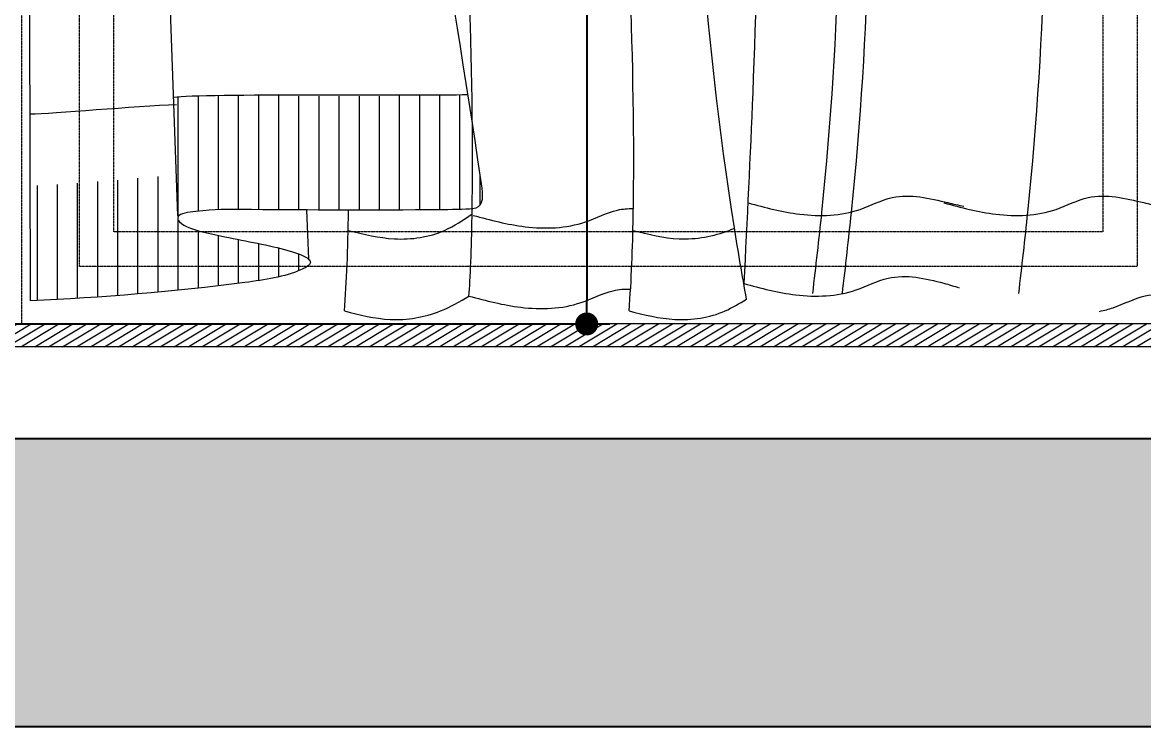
# Model space of a CAD drawing. Header units: inches. Extents: x 274057 to 444617, y 490067 to 635630.
# Drawn here: x 354296 to 355271, y 491745 to 492357 of the extents above; entities that cross this region are included whole.
import ezdxf

# ---------------------------------------------------------------- set-up
doc = ezdxf.new("R2010")
doc.units = ezdxf.units.IN
doc.header["$MEASUREMENT"] = 0
doc.linetypes.add('HIDDEN', pattern=[0.375, 0.25, -0.125])
for name, color, linetype in [('Calliper_wall hatch_CHB', 8, 'Continuous'), ('CQ curtains and frames', 252, 'Continuous'), ('CQ PANEL DIMENSION', 1, 'Continuous'), ('CQ section wall', 3, 'Continuous'), ('CQ wall section', 5, 'Continuous'), ('FURNITURE', 252, 'Continuous')]:
    doc.layers.add(name, color=color, linetype=linetype)
for name, color, linetype, lineweight in [('CQ Architectural Window', 8, 'HIDDEN', 18), ('CQ Gypsum Hatch', 8, 'Continuous', 20), ('CQ Section Flooring fin.', 6, 'Continuous', 0)]:
    doc.layers.add(name, color=color, linetype=linetype, lineweight=lineweight)
doc.styles.get("Standard").update_dxf_attribs({"font": 'arial.ttf'})
doc.dimstyles.new('CQ 20', dxfattribs={"dimscale": 0.2, "dimtxt": 150, "dimasz": 100, "dimexe": 100, "dimexo": 20, "dimgap": 80, "dimtad": 1, "dimdec": 0, "dimzin": 0, "dimdsep": 46, "dimtxsty": 'Standard', "dimblk": 'DOT', "dimcen": 100, "dimclrd": 1, "dimclre": 1, "dimclrt": 3, "dimadec": 0, "dimazin": 0, "dimtfac": 1, "dimtdec": 0, "dimtofl": 0, "dimtmove": 0, "dimatfit": 3, "dimfxl": 1, "dimtolj": 1, "dimtzin": 0, "dimlwd": -1, "dimarcsym": 0})

# ---------------------------------------------------------------- blocks, each defined once
blk = doc.blocks.new('ff-15 window')
at = {"layer": 'CQ Architectural Window', "elevation": -0.03}
for points in [[(354831.91, 513252.52), (359931.91, 513252.52), (359931.91, 510602.52), (354831.91, 510602.52)], [(354881.91, 513202.52), (355801.91, 513202.52), (355801.91, 510652.52), (354881.91, 510652.52)], [(354911.91, 513172.52), (355771.91, 513172.52), (355771.91, 510682.52), (354911.91, 510682.52)]]:
    blk.add_lwpolyline(points, close=True, dxfattribs=at)
blk = doc.blocks.new('ff15 section c and d')
at = {"layer": 'Calliper_wall hatch_CHB', "ltscale": 300}
h = blk.add_hatch(dxfattribs=at)
h.set_pattern_fill('AR-CONC', color=256, scale=10, angle=-13.97142, style=0)
h.set_pattern_definition([(36.028577, (0, 0), (68.0890203, -23.40695), [7.5, -82.5]), (341.028577, (0, 0), (4.6961155, 76.3439316), [6, -66]), (86.480021, (5.674, -1.95), (72.7851354, 52.936981), [6.374019, -70.114211]), (32.212777, (4.83, 19.41), (99.570572, -41.829513), [11.25, -123.75]), (82.664212, (13.13, 15.92), (114.220033, 71.96377), [9.561034, -105.171376]), (337.21274, (4.83, 19.41), (114.220033, 71.96377), [9, -99]), (7.028577, (13.326, 12.14), (48.2040844, -53.482392), [7.5, -82.5]), (312.028577, (13.326, 12.14), (41.119588, 64.495185), [6, -66]), (57.480021, (17.34, 7.685), (89.323671, 11.012793), [6.374019, -70.114211]), (23.5285767, (0, 0), (9.2173322, 32.010976), [0, -65.2, 0, -67, 0, -66.25]), (353.528577, (0, 0), (35.0512903, 31.9228578), [0, -38.2, 0, -63.7, 0, -25.25]), (313.5285767, (-21.64, 5.384), (51.2584374, -15.0772595), [0, -25, 0, -78, 0, -103.5]), (303.528577, (-31.344, 7.8), (59.0102484, -4.3659754), [0, -32.5, 0, -51.8, 0, -73.5])])
h.paths.add_polyline_path([(359082.07, 520249.28), (351543.96, 520249.28), (351543.96, 519999.28), (359082.07, 519999.28)])
h.paths.add_polyline_path([(359082.07, 516299.28), (351543.96, 516299.28), (351543.96, 516049.28), (359082.07, 516049.28)])
at = {"layer": 'CQ Gypsum Hatch'}
h = blk.add_hatch(dxfattribs=at)
h.set_pattern_fill('ANSI31', color=256, scale=50, angle=-13.971423)
h.paths.add_polyline_path([(351925.36, 516379.28), (358425.36, 516379.28), (358425.36, 516399.28), (351925.36, 516399.28)])
at = {"layer": 'CQ Section Flooring fin.'}
for p, q in [((358425.36, 516399.28, -0.03), (351925.36, 516399.28, -0.02)), ((358425.36, 516379.28, -0.03), (351925.36, 516379.28, -0.02))]:
    blk.add_line(p, q, dxfattribs=at)
at = {"layer": 'CQ section wall', "elevation": 0}
for points in [[(359082.07, 516299.28), (351543.96, 516299.28)], [(351543.96, 516049.28), (359082.07, 516049.28)]]:
    blk.add_lwpolyline(points, dxfattribs=at)
blk = doc.blocks.new('_Dot')
at = {"color": 0, "linetype": 'ByBlock', "lineweight": -2}
blk.add_line((-0.5, 0), (-1, 0), dxfattribs=at)
at = {"color": 0, "linetype": 'ByBlock', "const_width": 0.5}
blk.add_lwpolyline([(-0.25, 0, 1), (0.25, 0, 1)], format="xyb", close=True, dxfattribs=at)
blk = doc.blocks.new('*D1290')
at = {"layer": 'CQ PANEL DIMENSION', "color": 1, "lineweight": -2, "transparency": 16777216}
for p, q in [((354281.45, 495194.74), (354806.32, 495194.74)), ((353585.88, 492094.74), (354806.32, 492094.74))]:
    blk.add_line(p, q, dxfattribs=at)
at = {"layer": 'CQ PANEL DIMENSION', "color": 1, "transparency": 16777216}
blk.add_line((354786.32, 495174.74), (354786.32, 492114.74), dxfattribs=at)
at = {"layer": 'Defpoints', "color": 0, "transparency": 16777216}
for p in [(354277.45, 495194.74, 0), (353581.88, 492094.74, 0), (354786.32, 492094.74)]:
    blk.add_point(p, dxfattribs=at)
at = {"layer": 'CQ PANEL DIMENSION', "color": 1, "transparency": 16777216, "xscale": 20, "yscale": 20, "zscale": 20}
for p, rotation in [((354786.32, 495194.74), 90), ((354786.32, 492094.74), 270)]:
    blk.add_blockref('_Dot', p, dxfattribs=dict(at, rotation=rotation))
at = {"layer": 'CQ PANEL DIMENSION', "color": 3, "transparency": 16777216, "insert": (354754.99, 493644.74), "char_height": 30, "attachment_point": 5, "rotation": 90}
blk.add_mtext('\\A1;3100', dxfattribs=at)
blk = doc.blocks.new('curtain')
at = {"layer": 'FURNITURE', "lineweight": 0}
h = blk.add_hatch(dxfattribs=at)
h.set_pattern_fill('ANSI31', color=256, scale=140, angle=45)
h.set_pattern_definition([(90, (47131.086, -45601.464), (17.5, 6e-15), [])])
edge = h.paths.add_edge_path()
edge.add_spline(control_points=[(-1321.91, 94.58), (-1322.17, 96.83), (-1325.11, 116.34), (-1328.03, 135.89), (-1330.6, 153.13)], knot_values=[1029.628124, 1029.628124, 1029.628124, 1029.628124, 1034.80003, 1072.975179, 1072.975179, 1072.975179, 1072.975179], degree=3, periodic=0)
edge.add_spline(control_points=[(-1330.6, 153.13), (-1331.71, 160.6), (-1332.83, 168.07), (-1333.94, 175.55)], knot_values=[1013.102054, 1013.102054, 1013.102054, 1013.102054, 1029.628124, 1029.628124, 1029.628124, 1029.628124], degree=3, periodic=0)
edge.add_spline(control_points=[(-1333.94, 175.55), (-1349.02, 174.77), (-1359.85, 174.31), (-1435.69, 173.64), (-1508.25, 174.06), (-1570.09, 174.64), (-1588.08, 172.64), (-1588.73, 172.56)], knot_values=[1097.377585, 1097.377585, 1097.377585, 1097.377585, 1101.041024, 1124.788132, 1253.632328, 1281.505184, 1282.551069, 1282.551069, 1282.551069, 1282.551069], degree=3, periodic=0)
edge.add_line((-1588.73, 172.56), (-1587.06, 105.8))
edge.add_spline(control_points=[(-1587.06, 105.8), (-1629.39, 101.24), (-1672.1, 98.07), (-1714.41, 95.77)], knot_values=[1456.070777, 1456.070777, 1456.070777, 1456.070777, 1546.846982, 1546.846982, 1546.846982, 1546.846982], degree=3, periodic=0)
edge.add_line((-1714.41, 95.77), (-1714.41, -4.16))
edge.add_spline(control_points=[(-1714.41, -4.16), (-1687.28, -2.82), (-1659.93, -1.14), (-1632.59, 1.01)], knot_values=[1500.032306, 1500.032306, 1500.032306, 1500.032306, 1558.4068, 1558.4068, 1558.4068, 1558.4068], degree=3, periodic=0)
edge.add_spline(control_points=[(-1632.59, 1.01), (-1597.53, 3.76), (-1560.79, 7.45), (-1524.52, 12.32), (-1522.86, 12.55)], knot_values=[1421.573256, 1421.573256, 1421.573256, 1421.573256, 1496.428438, 1500.032306, 1500.032306, 1500.032306, 1500.032306], degree=3, periodic=0)
edge.add_spline(control_points=[(-1522.86, 12.55), (-1517.75, 13.25), (-1512.68, 14.01), (-1507.73, 14.89)], knot_values=[1410.490819, 1410.490819, 1410.490819, 1410.490819, 1421.573256, 1421.573256, 1421.573256, 1421.573256], degree=3, periodic=0)
edge.add_spline(control_points=[(-1507.73, 14.89), (-1504.88, 15.4), (-1502.07, 15.96), (-1499.31, 16.57)], knot_values=[1404.092066, 1404.092066, 1404.092066, 1404.092066, 1410.490819, 1410.490819, 1410.490819, 1410.490819], degree=3, periodic=0)
edge.add_spline(control_points=[(-1499.31, 16.57), (-1496.76, 17.14), (-1494.26, 17.76), (-1491.82, 18.45)], knot_values=[1398.163563, 1398.163563, 1398.163563, 1398.163563, 1404.092066, 1404.092066, 1404.092066, 1404.092066], degree=3, periodic=0)
edge.add_spline(control_points=[(-1491.82, 18.45), (-1490.09, 18.94), (-1488.39, 19.46), (-1486.73, 20.01)], knot_values=[1393.947071, 1393.947071, 1393.947071, 1393.947071, 1398.163563, 1398.163563, 1398.163563, 1398.163563], degree=3, periodic=0)
edge.add_spline(control_points=[(-1486.73, 20.01), (-1484.92, 20.62), (-1483.16, 21.26), (-1481.45, 21.96)], knot_values=[1389.362404, 1389.362404, 1389.362404, 1389.362404, 1393.947071, 1393.947071, 1393.947071, 1393.947071], degree=3, periodic=0)
edge.add_spline(control_points=[(-1481.45, 21.96), (-1480.78, 22.23), (-1479.63, 22.72), (-1478.51, 23.23), (-1478.04, 23.45)], knot_values=[1386.253425, 1386.253425, 1386.253425, 1386.253425, 1388.044529, 1389.362404, 1389.362404, 1389.362404, 1389.362404], degree=3, periodic=0)
edge.add_spline(control_points=[(-1478.04, 23.45), (-1477.15, 23.87), (-1476.29, 24.3), (-1475.5, 24.74)], knot_values=[1383.738873, 1383.738873, 1383.738873, 1383.738873, 1386.253425, 1386.253425, 1386.253425, 1386.253425], degree=3, periodic=0)
edge.add_spline(control_points=[(-1475.5, 24.74), (-1475.08, 24.98), (-1474.67, 25.22), (-1474.29, 25.45)], knot_values=[1382.400996, 1382.400996, 1382.400996, 1382.400996, 1383.738873, 1383.738873, 1383.738873, 1383.738873], degree=3, periodic=0)
edge.add_spline(control_points=[(-1474.29, 25.45), (-1473.98, 25.65), (-1473.69, 25.84), (-1473.42, 26.04)], knot_values=[1381.317227, 1381.317227, 1381.317227, 1381.317227, 1382.400996, 1382.400996, 1382.400996, 1382.400996], degree=3, periodic=0)
edge.add_spline(control_points=[(-1473.42, 26.04), (-1473.13, 26.24), (-1472.87, 26.44), (-1472.63, 26.64)], knot_values=[1380.205093, 1380.205093, 1380.205093, 1380.205093, 1381.317227, 1381.317227, 1381.317227, 1381.317227], degree=3, periodic=0)
edge.add_spline(control_points=[(-1472.63, 26.64), (-1472.45, 26.79), (-1472.29, 26.94), (-1472.14, 27.08)], knot_values=[1379.403364, 1379.403364, 1379.403364, 1379.403364, 1380.205093, 1380.205093, 1380.205093, 1380.205093], degree=3, periodic=0)
edge.add_spline(control_points=[(-1472.14, 27.08), (-1472.03, 27.19), (-1471.94, 27.29), (-1471.84, 27.39)], knot_values=[1378.844571, 1378.844571, 1378.844571, 1378.844571, 1379.403364, 1379.403364, 1379.403364, 1379.403364], degree=3, periodic=0)
edge.add_spline(control_points=[(-1471.84, 27.39), (-1471.76, 27.48), (-1471.69, 27.56), (-1471.62, 27.65)], knot_values=[1378.366934, 1378.366934, 1378.366934, 1378.366934, 1378.844571, 1378.844571, 1378.844571, 1378.844571], degree=3, periodic=0)
edge.add_spline(control_points=[(-1471.62, 27.65), (-1471.56, 27.73), (-1471.5, 27.81), (-1471.44, 27.89)], knot_values=[1377.93561, 1377.93561, 1377.93561, 1377.93561, 1378.366934, 1378.366934, 1378.366934, 1378.366934], degree=3, periodic=0)
edge.add_spline(control_points=[(-1471.44, 27.89), (-1471.39, 27.96), (-1471.35, 28.03), (-1471.31, 28.09)], knot_values=[1377.557999, 1377.557999, 1377.557999, 1377.557999, 1377.93561, 1377.93561, 1377.93561, 1377.93561], degree=3, periodic=0)
edge.add_spline(control_points=[(-1471.31, 28.09), (-1471.3, 28.1), (-1471.26, 28.17), (-1471.22, 28.24), (-1471.18, 28.31)], knot_values=[1377.159721, 1377.159721, 1377.159721, 1377.159721, 1377.183616, 1377.557999, 1377.557999, 1377.557999, 1377.557999], degree=3, periodic=0)
edge.add_spline(control_points=[(-1471.18, 28.31), (-1471.15, 28.38), (-1471.12, 28.44), (-1471.1, 28.5)], knot_values=[1376.816061, 1376.816061, 1376.816061, 1376.816061, 1377.159721, 1377.159721, 1377.159721, 1377.159721], degree=3, periodic=0)
edge.add_spline(control_points=[(-1471.1, 28.5), (-1471.07, 28.55), (-1471.05, 28.61), (-1471.03, 28.66)], knot_values=[1376.516722, 1376.516722, 1376.516722, 1376.516722, 1376.816061, 1376.816061, 1376.816061, 1376.816061], degree=3, periodic=0)
edge.add_spline(control_points=[(-1471.03, 28.66), (-1471.02, 28.71), (-1471, 28.76), (-1470.99, 28.81)], knot_values=[1376.251142, 1376.251142, 1376.251142, 1376.251142, 1376.516722, 1376.516722, 1376.516722, 1376.516722], degree=3, periodic=0)
edge.add_spline(control_points=[(-1470.99, 28.81), (-1470.97, 28.88), (-1470.95, 28.95), (-1470.94, 29.01)], knot_values=[1375.874075, 1375.874075, 1375.874075, 1375.874075, 1376.251142, 1376.251142, 1376.251142, 1376.251142], degree=3, periodic=0)
edge.add_spline(control_points=[(-1470.94, 29.01), (-1470.93, 29.06), (-1470.92, 29.11), (-1470.91, 29.16)], knot_values=[1375.607746, 1375.607746, 1375.607746, 1375.607746, 1375.874075, 1375.874075, 1375.874075, 1375.874075], degree=3, periodic=0)
edge.add_spline(control_points=[(-1470.91, 29.16), (-1470.9, 29.23), (-1470.9, 29.29), (-1470.89, 29.36)], knot_values=[1375.231716, 1375.231716, 1375.231716, 1375.231716, 1375.607746, 1375.607746, 1375.607746, 1375.607746], degree=3, periodic=0)
edge.add_spline(control_points=[(-1470.89, 29.36), (-1470.89, 29.41), (-1470.89, 29.46), (-1470.89, 29.51)], knot_values=[1374.964713, 1374.964713, 1374.964713, 1374.964713, 1375.231716, 1375.231716, 1375.231716, 1375.231716], degree=3, periodic=0)
edge.add_spline(control_points=[(-1470.89, 29.51), (-1470.89, 29.56), (-1470.9, 29.61), (-1470.9, 29.66)], knot_values=[1374.685963, 1374.685963, 1374.685963, 1374.685963, 1374.964713, 1374.964713, 1374.964713, 1374.964713], degree=3, periodic=0)
edge.add_spline(control_points=[(-1470.9, 29.66), (-1470.9, 29.72), (-1470.91, 29.79), (-1470.92, 29.86)], knot_values=[1374.321852, 1374.321852, 1374.321852, 1374.321852, 1374.685963, 1374.685963, 1374.685963, 1374.685963], degree=3, periodic=0)
edge.add_spline(control_points=[(-1470.92, 29.86), (-1470.93, 29.9), (-1470.94, 29.95), (-1470.95, 30)], knot_values=[1374.055832, 1374.055832, 1374.055832, 1374.055832, 1374.321852, 1374.321852, 1374.321852, 1374.321852], degree=3, periodic=0)
edge.add_spline(control_points=[(-1470.95, 30), (-1470.97, 30.07), (-1470.98, 30.14), (-1471, 30.2)], knot_values=[1373.67938, 1373.67938, 1373.67938, 1373.67938, 1374.055832, 1374.055832, 1374.055832, 1374.055832], degree=3, periodic=0)
edge.add_spline(control_points=[(-1471, 30.2), (-1471.01, 30.21), (-1471.01, 30.23), (-1471.02, 30.24)], knot_values=[1373.614685, 1373.614685, 1373.614685, 1373.614685, 1373.67938, 1373.67938, 1373.67938, 1373.67938], degree=3, periodic=0)
edge.add_spline(control_points=[(-1471.02, 30.24), (-1471.03, 30.27), (-1471.04, 30.31), (-1471.05, 30.35)], knot_values=[1373.412593, 1373.412593, 1373.412593, 1373.412593, 1373.614685, 1373.614685, 1373.614685, 1373.614685], degree=3, periodic=0)
edge.add_spline(control_points=[(-1471.05, 30.35), (-1471.1, 30.49), (-1471.17, 30.62), (-1471.24, 30.76)], knot_values=[1372.636593, 1372.636593, 1372.636593, 1372.636593, 1373.412593, 1373.412593, 1373.412593, 1373.412593], degree=3, periodic=0)
edge.add_spline(control_points=[(-1471.24, 30.76), (-1471.28, 30.83), (-1471.31, 30.9), (-1471.36, 30.96)], knot_values=[1372.261034, 1372.261034, 1372.261034, 1372.261034, 1372.636593, 1372.636593, 1372.636593, 1372.636593], degree=3, periodic=0)
edge.add_spline(control_points=[(-1471.36, 30.96), (-1471.41, 31.06), (-1471.48, 31.15), (-1471.55, 31.25)], knot_values=[1371.728093, 1371.728093, 1371.728093, 1371.728093, 1372.261034, 1372.261034, 1372.261034, 1372.261034], degree=3, periodic=0)
edge.add_spline(control_points=[(-1471.55, 31.25), (-1471.62, 31.35), (-1471.7, 31.45), (-1471.78, 31.55)], knot_values=[1371.163843, 1371.163843, 1371.163843, 1371.163843, 1371.728093, 1371.728093, 1371.728093, 1371.728093], degree=3, periodic=0)
edge.add_spline(control_points=[(-1471.78, 31.55), (-1471.86, 31.64), (-1471.95, 31.74), (-1472.04, 31.83)], knot_values=[1370.630411, 1370.630411, 1370.630411, 1370.630411, 1371.163843, 1371.163843, 1371.163843, 1371.163843], degree=3, periodic=0)
edge.add_spline(control_points=[(-1472.04, 31.83), (-1472.16, 31.96), (-1472.3, 32.09), (-1472.44, 32.22)], knot_values=[1369.893254, 1369.893254, 1369.893254, 1369.893254, 1370.630411, 1370.630411, 1370.630411, 1370.630411], degree=3, periodic=0)
edge.add_spline(control_points=[(-1472.44, 32.22), (-1472.54, 32.32), (-1472.66, 32.42), (-1472.77, 32.51)], knot_values=[1369.343004, 1369.343004, 1369.343004, 1369.343004, 1369.893254, 1369.893254, 1369.893254, 1369.893254], degree=3, periodic=0)
edge.add_spline(control_points=[(-1472.77, 32.51), (-1473.18, 32.85), (-1473.65, 33.18), (-1474.17, 33.52)], knot_values=[1367.417099, 1367.417099, 1367.417099, 1367.417099, 1369.343004, 1369.343004, 1369.343004, 1369.343004], degree=3, periodic=0)
edge.add_spline(control_points=[(-1474.17, 33.52), (-1474.6, 33.79), (-1475.07, 34.06), (-1475.57, 34.33)], knot_values=[1365.842607, 1365.842607, 1365.842607, 1365.842607, 1367.417099, 1367.417099, 1367.417099, 1367.417099], degree=3, periodic=0)
edge.add_spline(control_points=[(-1475.57, 34.33), (-1476.29, 34.71), (-1477.07, 35.09), (-1477.92, 35.47)], knot_values=[1363.57521, 1363.57521, 1363.57521, 1363.57521, 1365.842607, 1365.842607, 1365.842607, 1365.842607], degree=3, periodic=0)
edge.add_spline(control_points=[(-1477.92, 35.47), (-1479.09, 35.99), (-1480.38, 36.5), (-1481.75, 37.01)], knot_values=[1360.453751, 1360.453751, 1360.453751, 1360.453751, 1363.57521, 1363.57521, 1363.57521, 1363.57521], degree=3, periodic=0)
edge.add_spline(control_points=[(-1481.75, 37.01), (-1483.12, 37.5), (-1484.57, 37.99), (-1486.08, 38.47)], knot_values=[1357.364097, 1357.364097, 1357.364097, 1357.364097, 1360.453751, 1360.453751, 1360.453751, 1360.453751], degree=3, periodic=0)
edge.add_spline(control_points=[(-1486.08, 38.47), (-1491.25, 40.1), (-1499.35, 42.15), (-1507.15, 43.9), (-1509.22, 44.35)], knot_values=[1342.987846, 1342.987846, 1342.987846, 1342.987846, 1353.513799, 1357.364097, 1357.364097, 1357.364097, 1357.364097], degree=3, periodic=0)
edge.add_spline(control_points=[(-1509.22, 44.35), (-1513.57, 45.29), (-1517.86, 46.16), (-1522.16, 47.01)], knot_values=[1334.92961, 1334.92961, 1334.92961, 1334.92961, 1342.987846, 1342.987846, 1342.987846, 1342.987846], degree=3, periodic=0)
edge.add_spline(control_points=[(-1522.16, 47.01), (-1530.24, 48.61), (-1538.39, 50.15), (-1547.13, 51.99)], knot_values=[1319.83597, 1319.83597, 1319.83597, 1319.83597, 1334.92961, 1334.92961, 1334.92961, 1334.92961], degree=3, periodic=0)
edge.add_spline(control_points=[(-1547.13, 51.99), (-1550.93, 52.79), (-1554.84, 53.64), (-1558.91, 54.59)], knot_values=[1313.27092, 1313.27092, 1313.27092, 1313.27092, 1319.83597, 1319.83597, 1319.83597, 1319.83597], degree=3, periodic=0)
edge.add_spline(control_points=[(-1558.91, 54.59), (-1559.63, 54.75), (-1561.59, 55.21), (-1563.59, 55.69), (-1564.85, 56.01)], knot_values=[1310.126297, 1310.126297, 1310.126297, 1310.126297, 1311.281245, 1313.27092, 1313.27092, 1313.27092, 1313.27092], degree=3, periodic=0)
edge.add_spline(control_points=[(-1564.85, 56.01), (-1566.8, 56.49), (-1568.75, 57.01), (-1570.63, 57.56)], knot_values=[1307.055391, 1307.055391, 1307.055391, 1307.055391, 1310.126297, 1310.126297, 1310.126297, 1310.126297], degree=3, periodic=0)
edge.add_spline(control_points=[(-1570.63, 57.56), (-1572.29, 58.05), (-1573.89, 58.57), (-1575.41, 59.13)], knot_values=[1304.344717, 1304.344717, 1304.344717, 1304.344717, 1307.055391, 1307.055391, 1307.055391, 1307.055391], degree=3, periodic=0)
edge.add_spline(control_points=[(-1575.41, 59.13), (-1576.31, 59.46), (-1577.18, 59.81), (-1578.01, 60.17)], knot_values=[1302.723586, 1302.723586, 1302.723586, 1302.723586, 1304.344717, 1304.344717, 1304.344717, 1304.344717], degree=3, periodic=0)
edge.add_spline(control_points=[(-1578.01, 60.17), (-1578.57, 60.42), (-1579.11, 60.67), (-1579.63, 60.93)], knot_values=[1301.629677, 1301.629677, 1301.629677, 1301.629677, 1302.723586, 1302.723586, 1302.723586, 1302.723586], degree=3, periodic=0)
edge.add_spline(control_points=[(-1579.63, 60.93), (-1580.03, 61.13), (-1580.43, 61.34), (-1580.8, 61.55)], knot_values=[1300.776529, 1300.776529, 1300.776529, 1300.776529, 1301.629677, 1301.629677, 1301.629677, 1301.629677], degree=3, periodic=0)
edge.add_spline(control_points=[(-1580.8, 61.55), (-1581.23, 61.79), (-1581.63, 62.03), (-1582.02, 62.29)], knot_values=[1299.810409, 1299.810409, 1299.810409, 1299.810409, 1300.776529, 1300.776529, 1300.776529, 1300.776529], degree=3, periodic=0)
edge.add_spline(control_points=[(-1582.02, 62.29), (-1582.32, 62.48), (-1582.61, 62.69), (-1582.89, 62.89)], knot_values=[1299.050641, 1299.050641, 1299.050641, 1299.050641, 1299.810409, 1299.810409, 1299.810409, 1299.810409], degree=3, periodic=0)
edge.add_spline(control_points=[(-1582.89, 62.89), (-1583.18, 63.11), (-1583.45, 63.33), (-1583.71, 63.55)], knot_values=[1298.257898, 1298.257898, 1298.257898, 1298.257898, 1299.050641, 1299.050641, 1299.050641, 1299.050641], degree=3, periodic=0)
edge.add_spline(control_points=[(-1584.23, 64.04), (-1584.39, 64.2), (-1584.54, 64.36), (-1584.68, 64.52)], knot_values=[1297.160861, 1297.160861, 1297.160861, 1297.160861, 1297.692277, 1297.692277, 1297.692277, 1297.692277], degree=3, periodic=0)
edge.add_spline(control_points=[(-1584.96, 64.86), (-1585.09, 65.02), (-1585.21, 65.19), (-1585.33, 65.35)], knot_values=[1296.256701, 1296.256701, 1296.256701, 1296.256701, 1296.785199, 1296.785199, 1296.785199, 1296.785199], degree=3, periodic=0)
edge.add_spline(control_points=[(-1585.55, 65.71), (-1585.62, 65.83), (-1585.69, 65.95), (-1585.75, 66.07)], knot_values=[1295.496576, 1295.496576, 1295.496576, 1295.496576, 1295.876223, 1295.876223, 1295.876223, 1295.876223], degree=3, periodic=0)
edge.add_spline(control_points=[(-1586.03, 66.73), (-1586.07, 66.84), (-1586.1, 66.95), (-1586.13, 67.06)], knot_values=[1294.457047, 1294.457047, 1294.457047, 1294.457047, 1294.807337, 1294.807337, 1294.807337, 1294.807337], degree=3, periodic=0)
edge.add_spline(control_points=[(-1586.25, 68), (-1586.25, 68.13), (-1586.24, 68.27), (-1586.22, 68.4)], knot_values=[1292.999211, 1292.999211, 1292.999211, 1292.999211, 1293.453899, 1293.453899, 1293.453899, 1293.453899], degree=3, periodic=0)
edge.add_spline(control_points=[(-1586.07, 68.95), (-1586.02, 69.05), (-1585.97, 69.18), (-1585.9, 69.3), (-1585.88, 69.32)], knot_values=[1291.901842, 1291.901842, 1291.901842, 1291.901842, 1292.278947, 1292.356295, 1292.356295, 1292.356295, 1292.356295], degree=3, periodic=0)
edge.add_spline(control_points=[(-1585.33, 69.99), (-1585.26, 70.06), (-1585.19, 70.12), (-1585.11, 70.19)], knot_values=[1290.710576, 1290.710576, 1290.710576, 1290.710576, 1290.993874, 1290.993874, 1290.993874, 1290.993874], degree=3, periodic=0)
edge.add_spline(control_points=[(-1584.54, 70.6), (-1584.41, 70.68), (-1584.27, 70.76), (-1584.12, 70.84)], knot_values=[1289.669335, 1289.669335, 1289.669335, 1289.669335, 1290.069134, 1290.069134, 1290.069134, 1290.069134], degree=3, periodic=0)
edge.add_spline(control_points=[(-1583.7, 71.06), (-1583.5, 71.16), (-1583.28, 71.25), (-1583.06, 71.34)], knot_values=[1288.764186, 1288.764186, 1288.764186, 1288.764186, 1289.292826, 1289.292826, 1289.292826, 1289.292826], degree=3, periodic=0)
edge.add_spline(control_points=[(-1583.06, 71.34), (-1582.81, 71.44), (-1582.56, 71.53), (-1582.3, 71.63)], knot_values=[1288.196208, 1288.196208, 1288.196208, 1288.196208, 1288.764186, 1288.764186, 1288.764186, 1288.764186], degree=3, periodic=0)
edge.add_spline(control_points=[(-1582.3, 71.63), (-1581.94, 71.75), (-1581.56, 71.87), (-1581.16, 71.98)], knot_values=[1287.413353, 1287.413353, 1287.413353, 1287.413353, 1288.196208, 1288.196208, 1288.196208, 1288.196208], degree=3, periodic=0)
edge.add_spline(control_points=[(-1581.16, 71.98), (-1580.59, 72.14), (-1579.98, 72.29), (-1579.35, 72.42)], knot_values=[1286.285173, 1286.285173, 1286.285173, 1286.285173, 1287.413353, 1287.413353, 1287.413353, 1287.413353], degree=3, periodic=0)
edge.add_spline(control_points=[(-1579.35, 72.42), (-1578.19, 72.68), (-1576.95, 72.89), (-1575.67, 73.08)], knot_values=[1284.203827, 1284.203827, 1284.203827, 1284.203827, 1286.285173, 1286.285173, 1286.285173, 1286.285173], degree=3, periodic=0)
edge.add_spline(control_points=[(-1575.67, 73.08), (-1574.01, 73.32), (-1572.09, 73.54), (-1570.25, 73.74), (-1570.06, 73.76)], knot_values=[1281.190608, 1281.190608, 1281.190608, 1281.190608, 1283.889251, 1284.203827, 1284.203827, 1284.203827, 1284.203827], degree=3, periodic=0)
edge.add_spline(control_points=[(-1570.06, 73.76), (-1567.03, 74.08), (-1564.2, 74.34), (-1561.52, 74.55)], knot_values=[1276.214963, 1276.214963, 1276.214963, 1276.214963, 1281.190608, 1281.190608, 1281.190608, 1281.190608], degree=3, periodic=0)
edge.add_spline(control_points=[(-1561.52, 74.55), (-1557.72, 74.86), (-1554.24, 75.05), (-1550.98, 75.18)], knot_values=[1269.137724, 1269.137724, 1269.137724, 1269.137724, 1276.214963, 1276.214963, 1276.214963, 1276.214963], degree=3, periodic=0)
edge.add_spline(control_points=[(-1550.98, 75.18), (-1549.05, 75.26), (-1547.2, 75.31), (-1545.41, 75.34)], knot_values=[1264.963739, 1264.963739, 1264.963739, 1264.963739, 1269.137724, 1269.137724, 1269.137724, 1269.137724], degree=3, periodic=0)
edge.add_spline(control_points=[(-1545.41, 75.34), (-1540.55, 75.43), (-1525.83, 75.3), (-1511.02, 75.18), (-1500.58, 75.1)], knot_values=[1227.513987, 1227.513987, 1227.513987, 1227.513987, 1238.845398, 1264.963739, 1264.963739, 1264.963739, 1264.963739], degree=3, periodic=0)
edge.add_spline(control_points=[(-1500.58, 75.1), (-1491.32, 75.04), (-1481.98, 74.98), (-1472.5, 74.94)], knot_values=[1204.355816, 1204.355816, 1204.355816, 1204.355816, 1227.513987, 1227.513987, 1227.513987, 1227.513987], degree=3, periodic=0)
edge.add_spline(control_points=[(-1472.5, 74.94), (-1471.07, 74.93), (-1469.63, 74.92), (-1468.19, 74.92)], knot_values=[1200.84858, 1200.84858, 1200.84858, 1200.84858, 1204.355816, 1204.355816, 1204.355816, 1204.355816], degree=3, periodic=0)
edge.add_spline(control_points=[(-1468.19, 74.92), (-1453.55, 74.86), (-1438.58, 74.82), (-1423.11, 74.83)], knot_values=[1165.230618, 1165.230618, 1165.230618, 1165.230618, 1200.84858, 1200.84858, 1200.84858, 1200.84858], degree=3, periodic=0)
edge.add_spline(control_points=[(-1423.11, 74.83), (-1412.3, 74.83), (-1401.25, 74.86), (-1389.9, 74.91)], knot_values=[1140.351102, 1140.351102, 1140.351102, 1140.351102, 1165.230618, 1165.230618, 1165.230618, 1165.230618], degree=3, periodic=0)
edge.add_spline(control_points=[(-1389.9, 74.91), (-1382.8, 74.94), (-1372.66, 74.99), (-1362.26, 75.07), (-1359.29, 75.1)], knot_values=[1118.495019, 1118.495019, 1118.495019, 1118.495019, 1134.057988, 1140.351102, 1140.351102, 1140.351102, 1140.351102], degree=3, periodic=0)
edge.add_spline(control_points=[(-1359.29, 75.1), (-1355.02, 75.14), (-1350.8, 75.19), (-1346.73, 75.27)], knot_values=[1109.480542, 1109.480542, 1109.480542, 1109.480542, 1118.495019, 1118.495019, 1118.495019, 1118.495019], degree=3, periodic=0)
edge.add_spline(control_points=[(-1346.73, 75.27), (-1342.92, 75.34), (-1337.66, 75.48), (-1332.88, 75.68), (-1331.53, 75.81)], knot_values=[1097.384348, 1097.384348, 1097.384348, 1097.384348, 1105.823866, 1109.480542, 1109.480542, 1109.480542, 1109.480542], degree=3, periodic=0)
edge.add_spline(control_points=[(-1331.53, 75.81), (-1331.03, 75.85), (-1330.53, 75.91), (-1330.06, 75.98)], knot_values=[1096.025418, 1096.025418, 1096.025418, 1096.025418, 1097.384348, 1097.384348, 1097.384348, 1097.384348], degree=3, periodic=0)
edge.add_spline(control_points=[(-1330.06, 75.98), (-1329.48, 76.06), (-1328.92, 76.16), (-1328.39, 76.28)], knot_values=[1094.37099, 1094.37099, 1094.37099, 1094.37099, 1096.025418, 1096.025418, 1096.025418, 1096.025418], degree=3, periodic=0)
edge.add_spline(control_points=[(-1328.39, 76.28), (-1328.04, 76.36), (-1327.7, 76.44), (-1327.38, 76.54)], knot_values=[1093.295321, 1093.295321, 1093.295321, 1093.295321, 1094.37099, 1094.37099, 1094.37099, 1094.37099], degree=3, periodic=0)
edge.add_spline(control_points=[(-1327.38, 76.54), (-1327.15, 76.61), (-1326.93, 76.69), (-1326.72, 76.77)], knot_values=[1092.539327, 1092.539327, 1092.539327, 1092.539327, 1093.295321, 1093.295321, 1093.295321, 1093.295321], degree=3, periodic=0)
edge.add_spline(control_points=[(-1326.72, 76.77), (-1326.49, 76.85), (-1326.27, 76.95), (-1326.06, 77.04)], knot_values=[1091.742904, 1091.742904, 1091.742904, 1091.742904, 1092.539327, 1092.539327, 1092.539327, 1092.539327], degree=3, periodic=0)
edge.add_spline(control_points=[(-1326.06, 77.04), (-1325.86, 77.14), (-1325.67, 77.24), (-1325.48, 77.35)], knot_values=[1090.989368, 1090.989368, 1090.989368, 1090.989368, 1091.742904, 1091.742904, 1091.742904, 1091.742904], degree=3, periodic=0)
edge.add_spline(control_points=[(-1325.48, 77.35), (-1325.35, 77.42), (-1325.22, 77.5), (-1325.1, 77.58)], knot_values=[1090.460715, 1090.460715, 1090.460715, 1090.460715, 1090.989368, 1090.989368, 1090.989368, 1090.989368], degree=3, periodic=0)
edge.add_spline(control_points=[(-1325.1, 77.58), (-1325.07, 77.6), (-1324.78, 77.8), (-1324.5, 78.02), (-1324.26, 78.24)], knot_values=[1089.174672, 1089.174672, 1089.174672, 1089.174672, 1089.292022, 1090.460715, 1090.460715, 1090.460715, 1090.460715], degree=3, periodic=0)
edge.add_spline(control_points=[(-1324.26, 78.24), (-1324.16, 78.34), (-1324.06, 78.45), (-1323.96, 78.55)], knot_values=[1088.646223, 1088.646223, 1088.646223, 1088.646223, 1089.174672, 1089.174672, 1089.174672, 1089.174672], degree=3, periodic=0)
edge.add_spline(control_points=[(-1323.96, 78.55), (-1323.82, 78.7), (-1323.68, 78.86), (-1323.55, 79.03)], knot_values=[1087.891051, 1087.891051, 1087.891051, 1087.891051, 1088.646223, 1088.646223, 1088.646223, 1088.646223], degree=3, periodic=0)
edge.add_spline(control_points=[(-1323.55, 79.03), (-1323.46, 79.14), (-1323.38, 79.26), (-1323.29, 79.39)], knot_values=[1087.358073, 1087.358073, 1087.358073, 1087.358073, 1087.891051, 1087.891051, 1087.891051, 1087.891051], degree=3, periodic=0)
edge.add_spline(control_points=[(-1323.29, 79.39), (-1323.18, 79.56), (-1323.07, 79.74), (-1322.96, 79.92)], knot_values=[1086.608544, 1086.608544, 1086.608544, 1086.608544, 1087.358073, 1087.358073, 1087.358073, 1087.358073], degree=3, periodic=0)
edge.add_spline(control_points=[(-1322.96, 79.92), (-1322.89, 80.05), (-1322.81, 80.19), (-1322.74, 80.33)], knot_values=[1086.071254, 1086.071254, 1086.071254, 1086.071254, 1086.608544, 1086.608544, 1086.608544, 1086.608544], degree=3, periodic=0)
edge.add_spline(control_points=[(-1322.74, 80.33), (-1322.65, 80.52), (-1322.56, 80.72), (-1322.48, 80.92)], knot_values=[1085.331333, 1085.331333, 1085.331333, 1085.331333, 1086.071254, 1086.071254, 1086.071254, 1086.071254], degree=3, periodic=0)
edge.add_spline(control_points=[(-1322.48, 80.92), (-1322.39, 81.14), (-1322.3, 81.37), (-1322.22, 81.6)], knot_values=[1084.523476, 1084.523476, 1084.523476, 1084.523476, 1085.331333, 1085.331333, 1085.331333, 1085.331333], degree=3, periodic=0)
edge.add_spline(control_points=[(-1322.22, 81.6), (-1322.15, 81.82), (-1322.09, 82.04), (-1322.02, 82.27)], knot_values=[1083.77592, 1083.77592, 1083.77592, 1083.77592, 1084.523476, 1084.523476, 1084.523476, 1084.523476], degree=3, periodic=0)
edge.add_spline(control_points=[(-1322.02, 82.27), (-1321.94, 82.59), (-1321.86, 82.93), (-1321.79, 83.27)], knot_values=[1082.703896, 1082.703896, 1082.703896, 1082.703896, 1083.77592, 1083.77592, 1083.77592, 1083.77592], degree=3, periodic=0)
edge.add_spline(control_points=[(-1321.79, 83.27), (-1321.72, 83.63), (-1321.66, 84.01), (-1321.61, 84.39)], knot_values=[1081.584807, 1081.584807, 1081.584807, 1081.584807, 1082.703896, 1082.703896, 1082.703896, 1082.703896], degree=3, periodic=0)
edge.add_spline(control_points=[(-1321.61, 84.39), (-1321.54, 84.93), (-1321.5, 85.49), (-1321.46, 86.07)], knot_values=[1079.992526, 1079.992526, 1079.992526, 1079.992526, 1081.584807, 1081.584807, 1081.584807, 1081.584807], degree=3, periodic=0)
edge.add_spline(control_points=[(-1321.46, 86.07), (-1321.43, 86.62), (-1321.42, 87.19), (-1321.42, 87.77)], knot_values=[1078.480635, 1078.480635, 1078.480635, 1078.480635, 1079.992526, 1079.992526, 1079.992526, 1079.992526], degree=3, periodic=0)
edge.add_spline(control_points=[(-1321.42, 87.77), (-1321.42, 88.56), (-1321.45, 89.38), (-1321.5, 90.22)], knot_values=[1076.420103, 1076.420103, 1076.420103, 1076.420103, 1078.480635, 1078.480635, 1078.480635, 1078.480635], degree=3, periodic=0)
edge.add_spline(control_points=[(-1321.5, 90.22), (-1321.58, 91.62), (-1321.73, 93.09), (-1321.91, 94.58)], knot_values=[1072.975179, 1072.975179, 1072.975179, 1072.975179, 1076.420103, 1076.420103, 1076.420103, 1076.420103], degree=3, periodic=0)
at = {"layer": 'FURNITURE', "lineweight": 0, "elevation": 0}
for points in [[(-1714.41, -4.16), (-1720.85, 2875.9)], [(-1586.17, 70.15), (-1619.75, 1010.47)], [(-1472.41, 32.2), (-1473.91, 74.94)]]:
    blk.add_lwpolyline(points, dxfattribs=at)
at = {"layer": 'FURNITURE', "lineweight": 0}
for points, knots in [([(-1034, 2.18), (-1031.27, 25.9), (-1009.39, 215.56), (-1008.35, 513.45), (-1008.35, 930.59), (-998.16, 1238.92, 0), (-998.16, 1238.93, 0), (-998.16, 1238.93, 0), (-998.16, 1238.93, 0), (-994.96, 1335.94, 0), (-991.75, 1432.96, 0), (-1012.26, 2875.9, 0)], [0, 0, 0, 0, 71.629295, 572.783283, 1105.042084, 1105.042084, 1105.042084, 1105.044075, 1105.044075, 1105.044075, 1272.514684, 1272.514684, 1272.514684, 1272.514684]), ([(-854.89, 2.18), (-852.16, 25.9), (-830.28, 215.56), (-829.24, 513.45), (-829.24, 930.59), (-819.05, 1238.92, 0), (-819.05, 1238.93, 0), (-819.05, 1238.93, 0), (-819.05, 1238.93, 0), (-815.85, 1335.94, 0), (-812.64, 1432.96, 0), (-833.16, 2875.9, 0)], [0, 0, 0, 0, 71.629295, 572.783283, 1105.042084, 1105.042084, 1105.042084, 1105.044075, 1105.044075, 1105.044075, 1272.514684, 1272.514684, 1272.514684, 1272.514684]), ([(-1008.27, 2.18), (-1005.53, 25.9), (-983.65, 215.56), (-982.62, 513.45), (-982.62, 930.59), (-972.43, 1238.92, 0), (-972.43, 1238.93, 0), (-972.43, 1238.93, 0), (-972.43, 1238.93, 0), (-969.14, 1338.38, 0), (-965.86, 1437.84, 0), (-962.57, 2372.31, 0)], [0, 0, 0, 0, 71.629295, 572.783283, 1105.042084, 1105.042084, 1105.042084, 1105.044075, 1105.044075, 1105.044075, 1276.72827, 1276.72827, 1276.72827, 1276.72827]), ([(-1057.65, 1376.79, 0), (-1060.32, 1299.4, 0), (-1062.99, 1222.02, 0), (-1065.67, 1144.63, 0), (-1065.67, 1144.63, 0), (-1065.67, 1144.63, 0), (-1065.67, 1144.63, 0), (-1073.65, 913.2), (-1078.12, 610.74), (-1081.14, 265.85), (-1091.2, 66.34), (-1093.99, 10.95)], [123.898782, 123.898782, 123.898782, 123.898782, 276.631751, 276.631751, 276.631751, 276.633946, 276.633946, 276.633946, 733.379298, 1166.127873, 1332.425195, 1332.425195, 1332.425195, 1332.425195]), ([(-1091.71, -2.62, 0), (-1095.29, 18.07, 0), (-1158.16, 380.66, 0), (-1140.39, 753.22, 0), (-1133.02, 1102.7, 0), (-1132.99, 1104.18, 0), (-1132.99, 1104.18, 0), (-1132.99, 1104.18, 0), (-1132.99, 1104.18, 0), (-1131.89, 1156.85, 0), (-1130.78, 1209.52, 0), (-1129.68, 1262.19, 0)], [0, 0, 0, 0, 62.996822, 1103.697498, 1108.127948, 1108.127948, 1108.127948, 1108.128087, 1108.128087, 1108.128087, 1265.59678, 1265.59678, 1265.59678, 1265.59678]), ([(-1193.81, -12.85, 0), (-1191.62, 14.46, 0), (-1186.04, 176.91, 0), (-1203.04, 455.87, 0), (-1210.19, 722.89, 0), (-1216.59, 1074.37, 0), (-1216.59, 1074.38, 0), (-1216.59, 1074.39, 0), (-1216.59, 1074.41, 0), (-1217.15, 1105.19, 0), (-1217.71, 1135.97, 0), (-1218.27, 1166.75, 0)], [0, 0, 0, 0, 82.170643, 487.317972, 827.667629, 827.667629, 827.667629, 827.679521, 827.679521, 827.679521, 857.48444, 857.48444, 857.48444, 857.48444]), ([(-1333, 0.09, 0), (-1331.76, 14.46, 0), (-1326.17, 176.91, 0), (-1343.17, 455.87, 0), (-1350.32, 722.89, 0), (-1356.72, 1074.37, 0), (-1356.72, 1074.38, 0), (-1356.72, 1074.39, 0), (-1356.72, 1074.41, 0), (-1356.79, 1078, 0), (-1356.85, 1081.59, 0), (-1356.92, 1085.18, 0)], [0, 0, 0, 0, 82.170643, 487.317972, 827.667629, 827.667629, 827.667629, 827.679521, 827.679521, 827.679521, 831.157976, 831.157976, 831.157976, 831.157976]), ([(-1467.35, 1072.42, 0), (-1426.14, 694.47, 0), (-1377.1, 461.9, 0), (-1319.1, 76.4, 0), (-1340.29, 75.25, 0), (-1419.54, 74.56, 0), (-1492.1, 74.97, 0), (-1557.64, 75.59, 0), (-1587.82, 71.56, 0), (-1584.42, 60.99, 0), (-1546.81, 51.07, 0), (-1506.7, 45.07, 0), (-1461.98, 31.97, 0), (-1488.57, 17.45, 0), (-1571.69, 5.06, 0), (-1652.48, -1.09, 0), (-1714.41, -4.16, 0)], [243.627905, 243.627905, 243.627905, 243.627905, 1067.803273, 1090.343366, 1101.041024, 1124.788132, 1253.632328, 1281.505184, 1291.97919, 1296.93529, 1312.115972, 1346.838143, 1377.534104, 1387.5713, 1425.177123, 1558.4068, 1558.4068, 1558.4068, 1558.4068]), ([(-1329.32, 70.17, 0), (-1314.46, 66.23, 0), (-1282.65, 57.78, 0), (-1238.2, 59.15, 0), (-1209.11, 75.1, 0), (-1194.75, 76.22, 0), (-1190.07, 76.14, 0)], [0, 0, 0, 0, 46.11827, 98.77305, 128.48045, 142.588786, 142.588786, 142.588786, 142.588786]), ([(-1333, 0.09, 0), (-1318.15, -3.86, 0), (-1286.34, -12.32, 0), (-1241.86, -10.87, 0), (-1212.44, 5.11, 0), (-1197.59, 6.32, 0), (-1192.48, 6.22, 0)], [0, 0, 0, 0, 46.11827, 98.77305, 128.48045, 143.816199, 143.816199, 143.816199, 143.816199]), ([(-784.59, -13.2), (-780.59, -12.39), (-767.01, -8.79), (-739.75, 6.01), (-707.34, -0.83), (-687.43, -6.74), (-682.96, -8.07)], [86.57295, 86.57295, 86.57295, 86.57295, 98.773047, 128.480444, 177.099628, 191.155182, 191.155182, 191.155182, 191.155182])]:
    blk.add_open_spline(points, degree=3, knots=knots, dxfattribs=at)
for points in [[(-1334.33, 175.07, 0), (-1376.96, 173.84, 0), (-1566.84, 176.13, 0), (-1589.4, 172.81, 0)], [(-1587.24, 166.31, 0), (-1622.76, 165.13, 0), (-1695.57, 158.31, 0), (-1714.41, 158.23, 0)], [(-1441.33, -12.85, 0), (-1439.25, 13.16, 0), (-1438.3, 39.24, 0), (-1437.77, 74.83, 0)]]:
    blk.add_open_spline(points, degree=3, dxfattribs=at)
for points in [[(-1090.31, 81.04), (-1045.24, 71.27), (-992.75, 75.46), (-964.87, 85.73), (-916.45, 81.33), (-902.68, 78.14, 0)], [(-919.97, 81.04), (-874.89, 71.27), (-822.4, 75.46), (-794.53, 85.73), (-746.11, 81.33), (-732.33, 78.14, 0)], [(-1437.65, 57.23, 0), (-1397.83, 49.86, 0), (-1354.16, 57.23, 0), (-1330.28, 71.46, 0)], [(-1190.13, 57.23, 0), (-1150.31, 49.86, 0), (-1106.64, 57.23, 0), (-1102.13, 59.01, 0)], [(-1093.99, 10.95), (-1048.92, 1.19), (-996.43, 5.38), (-968.55, 15.64), (-920.13, 11.25), (-906.63, 7.34)], [(-1441.33, -12.85, 0), (-1401.52, -20.22, 0), (-1357.84, -12.85, 0), (-1333, 0.09, 0)], [(-1193.81, -12.85, 0), (-1153.99, -20.22, 0), (-1110.32, -12.85, 0), (-1091.71, -2.62, 0)]]:
    blk.add_spline(points, degree=3, dxfattribs=at)

msp = doc.modelspace()

# ---------------------------------------------------------------- hatches: boundary and pattern name
at = {"layer": 'CQ curtains and frames', "linetype": 'ByBlock', "ltscale": 200}
h = msp.add_hatch(dxfattribs=at)
h.set_pattern_fill('PLASTI,_O', color=256, scale=500, angle=90)
h.set_pattern_definition([(90, (0, -24304.54), (-125, 8e-15), []), (90, (-15.62, -24304.54), (-125, 8e-15), []), (90, (-31.25, -24304.54), (-125, 8e-15), []), (90, (-78.12, -24304.54), (-125, 8e-15), [])])
edge = h.paths.add_edge_path()
edge.add_line((359636.1, 493216.74), (359636.1, 494854.7))
edge.add_line((359636.1, 494854.7), (359615.1, 494884.7))
edge.add_line((359615.1, 494884.7), (359611.1, 494954.83))
edge.add_line((359611.1, 494954.83), (359625.1, 494974.87))
edge.add_line((359625.1, 494974.87), (359625.1, 494994.74))
edge.add_line((359625.1, 494994.74), (354065.1, 494994.8))
edge.add_line((354065.1, 494994.8), (354065.1, 494974.87))
edge.add_line((354065.1, 494974.87), (354069.1, 494974.87))
edge.add_line((354069.1, 494974.87), (354070.27, 494972.04))
edge.add_line((354070.27, 494972.04), (354073.1, 494970.87))
edge.add_line((354073.1, 494970.87), (354073.1, 494967.87))
edge.add_arc((354073.1, 494964.87), 3, 0, 90, ccw=False)
edge.add_line((354076.1, 494964.87), (354079.1, 494964.87))
edge.add_line((354079.1, 494964.87), (354079.1, 494924.7))
edge.add_line((354079.1, 494924.7), (354076.1, 494924.7))
edge.add_arc((354073.1, 494924.7), 3, 270, 360, ccw=False)
edge.add_line((354073.1, 494921.7), (354073.1, 494918.7))
edge.add_arc((354073.1, 494914.7), 4, 90, 180)
edge.add_line((354069.1, 494914.7), (354065.1, 494914.7))
edge.add_line((354065.1, 494914.7), (354065.1, 494894.7))
edge.add_line((354065.1, 494894.7), (354068.1, 494894.7))
edge.add_arc((354071.1, 494894.7), 3, 180, 270)
edge.add_line((354071.1, 494891.7), (354071.1, 494888.7))
edge.add_arc((354071.1, 494884.7), 4, -90, 90, ccw=False)
edge.add_line((354071.1, 494880.7), (354071.1, 494877.7))
edge.add_arc((354071.1, 494874.7), 3, 90, 180)
edge.add_line((354068.1, 494874.7), (354065.1, 494874.7))
edge.add_line((354065.1, 494874.7), (354065.1, 494853.37))
edge.add_line((354065.1, 494853.37), (354052.04, 494853.37))
edge.add_line((354052.04, 494853.37), (354069.17, 492209.77))
edge.add_line((354069.17, 492209.77), (354295.1, 492209.71))
edge.add_line((354295.1, 492209.71), (354295.1, 494744.74))
edge.add_line((354295.1, 494744.74), (359395.1, 494744.74))
edge.add_line((359395.1, 494744.74), (359394.66, 493216.74))
edge.add_line((359394.66, 493216.74), (359636.1, 493216.88))

# ---------------------------------------------------------------- block references
at = {"layer": 'CQ curtains and frames'}
for name, p in [('curtain', (356016.95, 492118.9, 0)), ('ff-15 window', (-536.81, -18507.78, 0))]:
    msp.add_blockref(name, p, dxfattribs=at)
at = {"layer": 'CQ wall section'}
msp.add_blockref('ff15 section c and d', (1669.74, -24304.54), dxfattribs=at)

# ---------------------------------------------------------------- dimensions: what is measured, and where the dimension line sits
at = {"layer": 'CQ PANEL DIMENSION'}
dim = msp.add_linear_dim(base=(354786.32, 492094.74), p1=(354277.45, 495194.74, 0), p2=(353581.88, 492094.74, 0), angle=90, dimstyle='CQ 20', override={"dimtmove": 1}, dxfattribs=at)
dim.commit()
dim.dimension.update_dxf_attribs({"geometry": '*D1290', "text_midpoint": (354754.99, 493644.74)})

doc.saveas('drawing.dxf')
